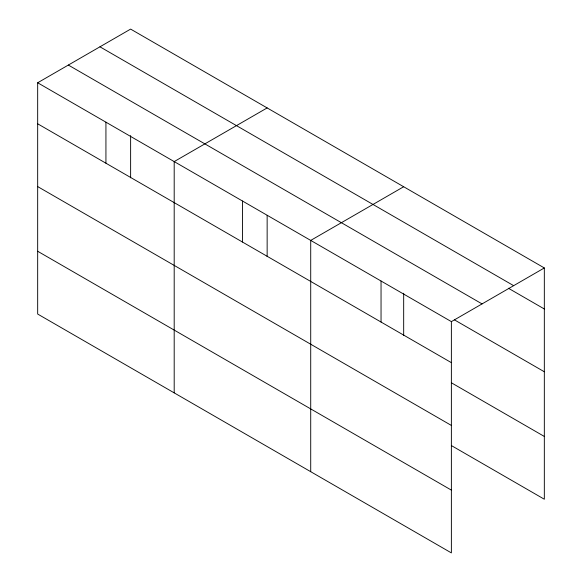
<?xml version="1.0" encoding="UTF-8"?>
<svg xmlns="http://www.w3.org/2000/svg" width="582" height="582" viewBox="0 0 582 582"><rect width="100%" height="100%" fill="white"/><g stroke="black" fill="none" stroke-linecap="round" stroke-linejoin="round"><path stroke-width="0.87" d="M37.67 82.768L451.377 321.62L451.377 552.9L37.67 314.047L37.67 82.768L130.623 29.1L544.33 267.953L544.33 499.232L451.341 445.543M267.145 107.925L174.193 161.592L174.193 392.865M403.675 186.742L310.715 240.41L310.715 471.689M451.377 321.62L544.33 267.953M99.944 46.807L513.659 285.667M508.384 288.236L544.33 308.984M68.341 65.06L482.056 303.913M454.469 319.882L544.33 371.767M37.67 123.799L451.377 362.651M451.341 382.76L544.33 436.449M37.67 186.582L451.377 425.435M37.67 251.264L451.377 490.117M403.675 293.255L403.675 335.479M381.043 281.019L381.043 322.05M267.145 215.333L267.145 256.655M242.454 201.001L242.454 242.032M130.623 135.606L130.623 177.83M105.931 122.176L105.931 163.215"/></g></svg>
